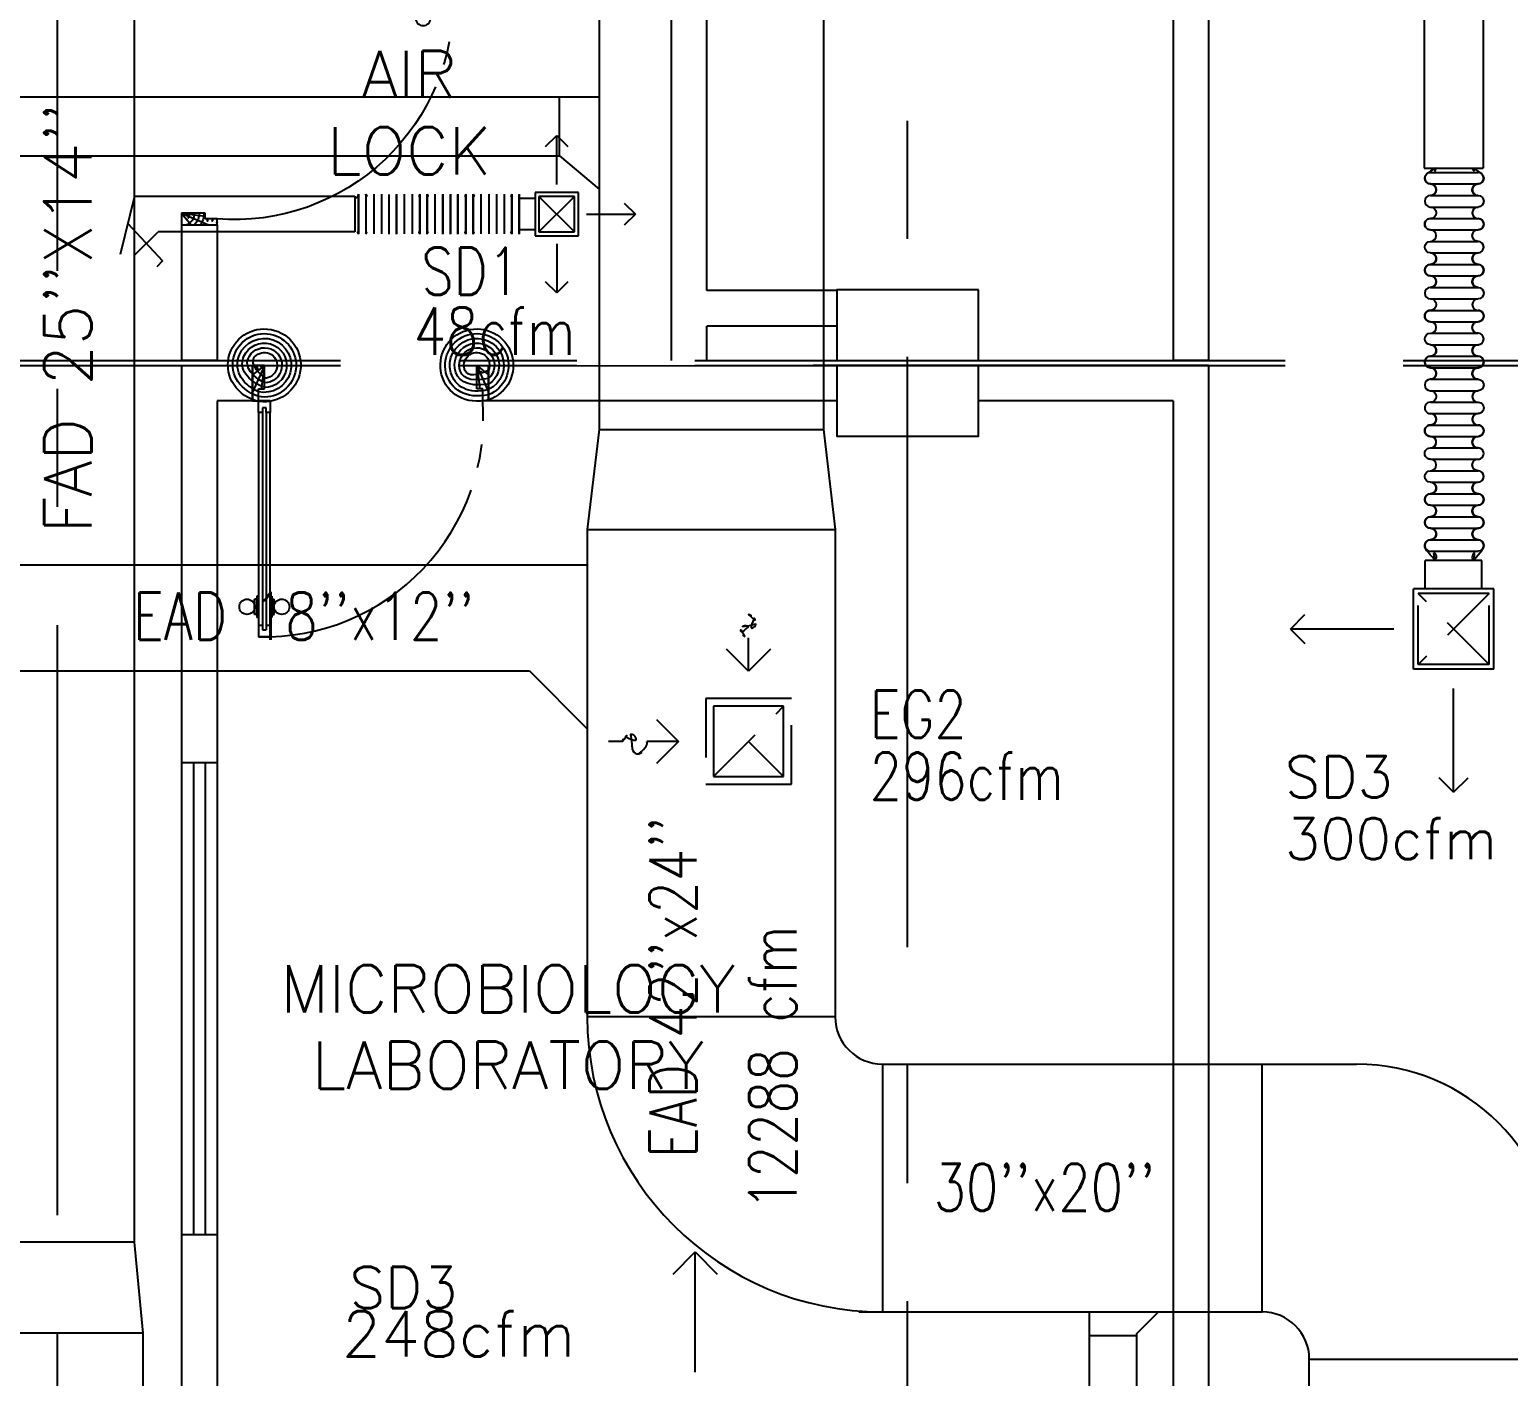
# Model space of a CAD drawing. Extents: x 417866230.2 to 417866327.8, y 43498045.5 to 43498135.4.
# Drawn here: x 417866252.48 to 417866258.74, y 43498086.42 to 43498092.12 of the extents above; entities that cross this region are included whole.
import ezdxf
from ezdxf.enums import TextEntityAlignment as Align

# ---------------------------------------------------------------- set-up
doc = ezdxf.new("R2010")
doc.units = 0
doc.header["$MEASUREMENT"] = 0
doc.linetypes.add('CENTERX2', pattern=[4, 2.5, -0.5, 0.5, -0.5])
doc.linetypes.add('HIDDEN', pattern=[0.375, 0.25, -0.125])
for name, color, linetype in [('AXES', 11, 'CENTERX2'), ('COL', 9, 'CONTINUOUS'), ('DOOR', 9, 'CONTINUOUS'), ('DUCT', 6, 'CONTINUOUS'), ('EXDUCT', 10, 'CONTINUOUS'), ('HAT', 12, 'CONTINUOUS'), ('M-AC-FLEX', 3, 'CONTINUOUS'), ('M-EGU.', 2, 'CONTINUOUS'), ('RM-NAME', 9, 'CONTINUOUS'), ('SCD', 2, 'CONTINUOUS'), ('WALL', 4, 'CONTINUOUS'), ('WIN', 9, 'CONTINUOUS')]:
    doc.layers.add(name, color=color, linetype=linetype)
doc.styles.add('ROMANS', font='ROMANS.shx', dxfattribs={"width": 0.6})
pattern_1 = [(45, (0, 0), (-26.5165042945, 26.5165042945), [])]

# ---------------------------------------------------------------- blocks, each defined once
blk = doc.blocks.new('RM1')
at = {"layer": 'RM-NAME', "style": 'ROMANS'}
for tag, p in [('ROOMNAME1', (0, 323.8)), ('ROOMNAME2', (0, 0))]:
    blk.add_attdef(tag, text='', height=200, dxfattribs=at).set_placement(p, align=Align.MIDDLE)
blk = doc.blocks.new('A$C24ED45A6')
at = {"layer": 'DOOR', "color": 0, "linetype": 'ByBlock'}
for p, q in [((925, 1100), (925, 1150)), ((925, 1150), (975, 1150)), ((975, 1150), (925, 1150)), ((975, 1100), (975, 1150)), ((917.8, 977.6), (917.8, 1067.6)), ((925, 1067.6), (917.8, 1067.6)), ((942, 1100), (925, 1100)), ((942, 1100), (942, 1120)), ((958, 1120), (942, 1120)), ((958, 1100), (958, 1120)), ((975, 1100), (958, 1100)), ((975, 1067.6), (982.2, 1067.6)), ((982.2, 977.6), (982.2, 1067.6)), ((908.8, 1055), (908.8, 990.2)), ((917.8, 1055), (908.8, 1055)), ((917.8, 1055), (917.8, 990.2)), ((982.2, 1055), (982.2, 990.2)), ((982.2, 1055), (991.2, 1055)), ((991.2, 1055), (991.2, 990.2)), ((917.8, 990.2), (908.8, 990.2)), ((925, 977.6), (917.8, 977.6)), ((975, 977.6), (982.2, 977.6)), ((982.2, 990.2), (991.2, 990.2)), ((925, 150), (925, 200)), ((925, 200), (942, 200)), ((942, 200), (942, 180)), ((958, 180), (958, 200)), ((958, 200), (975, 200)), ((975, 200), (975, 150)), ((0, 0), (0, 150)), ((0, 150), (25, 150)), ((25, 150), (25, 100)), ((925, 150), (975, 150)), ((942, 180), (958, 180)), ((1000, 150), (975, 150)), ((975, 150), (975, 100)), ((1000, 150), (1000, 0)), ((25, 100), (50, 100)), ((50, 100), (50, 0)), ((975, 100), (950, 100)), ((950, 100), (950, 0)), ((50, 0), (0, 0)), ((950, 0), (1000, 0))]:
    blk.add_line(p, q, dxfattribs=at)
at = {"layer": 'DOOR', "linetype": 'ByBlock'}
for p, q in [((925, 1100), (925, 200)), ((942, 200), (942, 1100)), ((958, 200), (958, 1100)), ((975, 200), (975, 1100))]:
    blk.add_line(p, q, dxfattribs=at)
at = {"layer": 'DOOR', "color": 9, "linetype": 'ByBlock'}
for p, q in [((50, 0), (0, 113.7)), ((50, 0), (36.6, 100)), ((950, 0), (1000, 113.7)), ((950, 0), (963.4, 100)), ((50, 0), (0, 40.1)), ((950, 0), (1000, 40.1))]:
    blk.add_line(p, q, dxfattribs=at)
at = {"layer": 'DOOR', "color": 0, "linetype": 'ByBlock'}
for centre in [(876.5, 1022.6), (1023.5, 1022.6)]:
    blk.add_circle(centre, 32.4, dxfattribs=at)
at = {"layer": 'DOOR', "linetype": 'HIDDEN', "ltscale": 0.5}
blk.add_arc((950, 222.5), 927.8, 88.45601, 184.48155, dxfattribs=at)
at = {"layer": 'DOOR', "color": 9, "linetype": 'ByBlock'}
for centre, radius, start, end in [((50, 0), 154.4, 103.71423, 108.89471), ((50, 0), 134.4, 100.71998, 111.84015), ((950, 0), 134.4, 68.15985, 79.28002), ((950, 0), 154.4, 71.10529, 76.28577), ((50, 0), 114.4, 102.62257, 115.91616), ((50, 0), 94.4, 90, 121.98181), ((50, 0), 74.4, 90, 132.22357), ((950, 0), 94.4, 58.01819, 90), ((950, 0), 74.4, 47.77643, 90), ((950, 0), 114.4, 64.08384, 77.37743), ((50, 0), 54.4, 90, 156.79262), ((50, 0), 34.4, 90, 180), ((50, 0), 14.4, 90, 180), ((950, 0), 54.4, 23.20738, 90), ((950, 0), 34.4, 0, 90), ((950, 0), 14.4, 0, 90)]:
    blk.add_arc(centre, radius, start, end, dxfattribs=at)
at = {"layer": 'WALL'}
blk.add_line((1000, 0), (1000, 150), dxfattribs=at)

msp = doc.modelspace()

# ---------------------------------------------------------------- hatches: boundary and pattern name
at = {"layer": 'HAT'}
h = msp.add_hatch(dxfattribs=at)
h.set_pattern_fill('ANSI31', color=256, scale=300, style=0)
h.set_pattern_definition(pattern_1)
h.paths.add_polyline_path([(417866256.1969, 43498090.7221), (417866256.1969, 43498091.0221), (417866255.8969, 43498091.0221), (417866255.8969, 43498090.7221)])
h.paths.add_polyline_path([(417866256.4969, 43498090.7221), (417866256.4969, 43498091.0221), (417866256.1969, 43498091.0221), (417866256.1969, 43498090.7221)])
h = msp.add_hatch(dxfattribs=at)
h.set_pattern_fill('ANSI31', color=256, scale=300, style=0)
h.set_pattern_definition(pattern_1)
h.paths.add_polyline_path([(417866256.1969, 43498090.4021), (417866256.1969, 43498090.7021), (417866255.8969, 43498090.7021), (417866255.8969, 43498090.4021)])
h.paths.add_polyline_path([(417866256.4969, 43498090.4021), (417866256.4969, 43498090.7021), (417866256.1969, 43498090.7021), (417866256.1969, 43498090.4021)])

# ---------------------------------------------------------------- linework, layer by layer
at = {"layer": 'AXES'}
for p, q in [((417866256.1969, 43498056.2378), (417866256.1969, 43498134.7153)), ((417866252.5969, 43498063.1021), (417866252.5969, 43498121.9221)), ((417866231.2954, 43498090.7221), (417866300.0369, 43498090.7221)), ((417866231.2954, 43498090.7021), (417866300.0369, 43498090.7021))]:
    msp.add_line(p, q, dxfattribs=at)
at = {"layer": 'COL'}
for points in [[(417866256.4969, 43498091.0221), (417866255.8969, 43498091.0221), (417866255.8969, 43498090.7221), (417866256.4969, 43498090.7221)], [(417866256.4969, 43498090.7021), (417866255.8969, 43498090.7021), (417866255.8969, 43498090.4021), (417866256.4969, 43498090.4021)]]:
    msp.add_lwpolyline(points, close=True, dxfattribs=at)
at = {"layer": 'DUCT'}
for p, q in [((417866258.3843, 43498098.4953), (417866258.3843, 43498091.5377)), ((417866258.6343, 43498098.4953), (417866258.6343, 43498091.5377)), ((417866252.922, 43498086.9876), (417866252.922, 43498094.2247)), ((417866258.3843, 43498091.5377), (417866258.6343, 43498091.5377)), ((417866252.9227, 43498091.4182), (417866252.862, 43498091.172)), ((417866252.9227, 43498091.4182), (417866253.8554, 43498091.4182)), ((417866253.8554, 43498091.4182), (417866253.8554, 43498091.2682)), ((417866252.8942, 43498091.3027), (417866253.0408, 43498091.1448)), ((417866252.9227, 43498091.1682), (417866253.0227, 43498091.2682)), ((417866253.8554, 43498091.2682), (417866253.0227, 43498091.2682)), ((417866253.0408, 43498091.1448), (417866253.0176, 43498091.119)), ((417866253.0408, 43498091.1448), (417866253.0408, 43498091.1448)), ((417866252.922, 43498086.9876), (417866252.297, 43498086.9876)), ((417866252.9595, 43498086.6017), (417866252.922, 43498086.9876)), ((417866252.9595, 43498086.6017), (417866252.2595, 43498086.6017)), ((417866252.9595, 43498082.7854), (417866252.9595, 43498086.6017))]:
    msp.add_line(p, q, dxfattribs=at)
at = {"layer": 'EXDUCT', "linetype": 'Continuous'}
for p, q in [((417866255.8401, 43498101.7771), (417866255.8401, 43498090.4303)), ((417866254.8901, 43498101.5847), (417866254.8901, 43498090.4303)), ((417866246.0571, 43498091.8401), (417866254.8901, 43498091.8401)), ((417866254.7231, 43498091.5901), (417866254.7231, 43498091.8401)), ((417866246.0571, 43498091.5901), (417866254.7231, 43498091.5901)), ((417866254.7231, 43498091.5901), (417866254.8901, 43498091.4483)), ((417866254.8901, 43498090.4303), (417866254.8401, 43498090.0069)), ((417866254.8901, 43498090.4303), (417866255.8401, 43498090.4303)), ((417866255.8401, 43498090.4303), (417866255.8901, 43498090.0069)), ((417866254.8401, 43498090.0069), (417866255.8901, 43498090.0069)), ((417866254.8401, 43498090.0069), (417866254.8401, 43498087.9421)), ((417866255.8901, 43498090.0069), (417866255.8901, 43498087.9421)), ((417866252.1058, 43498089.8574), (417866254.8401, 43498089.8574)), ((417866252.1058, 43498089.4074), (417866254.5952, 43498089.4074)), ((417866254.5952, 43498089.4074), (417866254.8401, 43498089.1628)), ((417866255.8901, 43498087.9421), (417866254.8401, 43498087.9419)), ((417866256.0901, 43498087.7421), (417866258.0983, 43498087.7421)), ((417866256.0901, 43498087.7421), (417866256.0901, 43498086.6921)), ((417866257.6983, 43498086.6921), (417866257.6983, 43498087.7421)), ((417866255.9901, 43498086.6921), (417866257.6983, 43498086.6921)), ((417866256.9676, 43498084.2077), (417866256.9676, 43498086.6921)), ((417866257.1676, 43498086.6007), (417866257.259, 43498086.6921)), ((417866256.9676, 43498086.5921), (417866257.1676, 43498086.5921)), ((417866257.1676, 43498084.2077), (417866257.1676, 43498086.6007)), ((417866257.8983, 43498086.4922), (417866258.9483, 43498086.4922)), ((417866257.8983, 43498084.0641), (417866257.8983, 43498086.4921))]:
    msp.add_line(p, q, dxfattribs=at)
for centre, radius, start, end in [((417866256.0901, 43498087.9421), 1.25, 180, 270), ((417866256.0901, 43498087.9421), 0.2, 180, 270), ((417866258.0983, 43498086.8921), 0.85, 0, 90), ((417866257.6983, 43498086.4921), 0.2, 0, 90)]:
    msp.add_arc(centre, radius, start, end, dxfattribs=at)
at = {"layer": 'M-AC-FLEX', "color": 11}
for p, q in [((417866258.4115, 43498091.519), (417866258.6128, 43498091.519)), ((417866258.4115, 43498091.519), (417866258.6128, 43498091.519)), ((417866258.4115, 43498091.4703), (417866258.6128, 43498091.4703)), ((417866258.4115, 43498091.4703), (417866258.6128, 43498091.4703)), ((417866253.8708, 43498091.4267), (417866253.8708, 43498091.2586)), ((417866253.8708, 43498091.4267), (417866253.8708, 43498091.2586)), ((417866253.8708, 43498091.2584), (417866253.8708, 43498091.4264)), ((417866253.8708, 43498091.2584), (417866253.8708, 43498091.4264)), ((417866253.9028, 43498091.4267), (417866253.9028, 43498091.2586)), ((417866253.9354, 43498091.4267), (417866253.9354, 43498091.2586)), ((417866253.9354, 43498091.4267), (417866253.9354, 43498091.2586)), ((417866253.968, 43498091.4267), (417866253.968, 43498091.2586)), ((417866253.968, 43498091.4267), (417866253.968, 43498091.2586)), ((417866254.0006, 43498091.2584), (417866254.0006, 43498091.4264)), ((417866254.0326, 43498091.4267), (417866254.0326, 43498091.2586)), ((417866254.0326, 43498091.4267), (417866254.0326, 43498091.2586)), ((417866254.0326, 43498091.2584), (417866254.0326, 43498091.4264)), ((417866254.0326, 43498091.2584), (417866254.0326, 43498091.4264)), ((417866254.0652, 43498091.4267), (417866254.0652, 43498091.2586)), ((417866254.0652, 43498091.4267), (417866254.0652, 43498091.2586)), ((417866254.0978, 43498091.4267), (417866254.0978, 43498091.2586)), ((417866254.0978, 43498091.4267), (417866254.0978, 43498091.2586)), ((417866254.1304, 43498091.4267), (417866254.1304, 43498091.2586)), ((417866254.1304, 43498091.4267), (417866254.1304, 43498091.2586)), ((417866254.1304, 43498091.2584), (417866254.1304, 43498091.4264)), ((417866254.1304, 43498091.2584), (417866254.1304, 43498091.4264)), ((417866254.1624, 43498091.4267), (417866254.1624, 43498091.2586)), ((417866254.1624, 43498091.4267), (417866254.1624, 43498091.2586)), ((417866254.1624, 43498091.2584), (417866254.1624, 43498091.4264)), ((417866254.1624, 43498091.2584), (417866254.1624, 43498091.4264)), ((417866254.195, 43498091.4267), (417866254.195, 43498091.2586)), ((417866254.195, 43498091.4267), (417866254.195, 43498091.2586)), ((417866254.2276, 43498091.4267), (417866254.2276, 43498091.2586)), ((417866254.2276, 43498091.4267), (417866254.2276, 43498091.2586)), ((417866254.2276, 43498091.4267), (417866254.2276, 43498091.2586)), ((417866254.2276, 43498091.2584), (417866254.2276, 43498091.4264)), ((417866254.2602, 43498091.4267), (417866254.2602, 43498091.2586)), ((417866254.2602, 43498091.4267), (417866254.2602, 43498091.2586)), ((417866254.2602, 43498091.4267), (417866254.2602, 43498091.2586)), ((417866254.2602, 43498091.2584), (417866254.2602, 43498091.4264)), ((417866254.2922, 43498091.4267), (417866254.2922, 43498091.2586)), ((417866254.2922, 43498091.2584), (417866254.2922, 43498091.4264)), ((417866254.3253, 43498091.4267), (417866254.3253, 43498091.2586)), ((417866254.3253, 43498091.4267), (417866254.3253, 43498091.2586)), ((417866254.3253, 43498091.2584), (417866254.3253, 43498091.4264)), ((417866254.3253, 43498091.2584), (417866254.3253, 43498091.4264)), ((417866254.3573, 43498091.2584), (417866254.3573, 43498091.4264)), ((417866254.3573, 43498091.2584), (417866254.3573, 43498091.4264)), ((417866254.3574, 43498091.4267), (417866254.3574, 43498091.2586)), ((417866254.3574, 43498091.4267), (417866254.3574, 43498091.2586)), ((417866254.3899, 43498091.4267), (417866254.3899, 43498091.2586)), ((417866254.3899, 43498091.4267), (417866254.3899, 43498091.2586)), ((417866254.4225, 43498091.4267), (417866254.4225, 43498091.2586)), ((417866254.4225, 43498091.4267), (417866254.4225, 43498091.2586)), ((417866254.4225, 43498091.4267), (417866254.4225, 43498091.2586)), ((417866254.4551, 43498091.4267), (417866254.4551, 43498091.2586)), ((417866254.4551, 43498091.4267), (417866254.4551, 43498091.2586)), ((417866254.4551, 43498091.4267), (417866254.4551, 43498091.2586)), ((417866254.4877, 43498091.4267), (417866254.4877, 43498091.2586)), ((417866254.4877, 43498091.4267), (417866254.4877, 43498091.2586)), ((417866254.5203, 43498091.4267), (417866254.5203, 43498091.2586)), ((417866254.5203, 43498091.4267), (417866254.5203, 43498091.2586)), ((417866254.5203, 43498091.2584), (417866254.5203, 43498091.4264)), ((417866254.5203, 43498091.2584), (417866254.5203, 43498091.4264)), ((417866254.5523, 43498091.4267), (417866254.5523, 43498091.2586)), ((417866254.5523, 43498091.4267), (417866254.5523, 43498091.2586)), ((417866254.5523, 43498091.2584), (417866254.5523, 43498091.4264)), ((417866254.5523, 43498091.2584), (417866254.5523, 43498091.4264)), ((417866258.4115, 43498091.4215), (417866258.6128, 43498091.4215)), ((417866258.4115, 43498091.3728), (417866258.6128, 43498091.3728)), ((417866258.4115, 43498091.324), (417866258.6128, 43498091.324)), ((417866258.4115, 43498091.2762), (417866258.6128, 43498091.2762)), ((417866258.4115, 43498091.2274), (417866258.6128, 43498091.2274)), ((417866258.4115, 43498091.1787), (417866258.6128, 43498091.1787)), ((417866258.4115, 43498091.1299), (417866258.6128, 43498091.1299)), ((417866258.4115, 43498091.1299), (417866258.6128, 43498091.1299)), ((417866258.4115, 43498091.1299), (417866258.6128, 43498091.1299)), ((417866258.4115, 43498091.1299), (417866258.6128, 43498091.1299)), ((417866258.4115, 43498091.0812), (417866258.6128, 43498091.0812)), ((417866258.4115, 43498091.0812), (417866258.6128, 43498091.0812)), ((417866258.4115, 43498091.0812), (417866258.6128, 43498091.0812)), ((417866258.4115, 43498091.0812), (417866258.6128, 43498091.0812)), ((417866258.4115, 43498091.0324), (417866258.6128, 43498091.0324)), ((417866258.4115, 43498090.9837), (417866258.6128, 43498090.9837)), ((417866258.4115, 43498090.9349), (417866258.6128, 43498090.9349)), ((417866258.4115, 43498090.887), (417866258.6128, 43498090.887)), ((417866258.4115, 43498090.8383), (417866258.6128, 43498090.8383)), ((417866258.4115, 43498090.7895), (417866258.6128, 43498090.7895)), ((417866258.4115, 43498090.7408), (417866258.6128, 43498090.7408)), ((417866258.4115, 43498090.7408), (417866258.6128, 43498090.7408)), ((417866258.4115, 43498090.692), (417866258.6128, 43498090.692)), ((417866258.4115, 43498090.692), (417866258.6128, 43498090.692)), ((417866258.4115, 43498090.6433), (417866258.6128, 43498090.6433)), ((417866258.4115, 43498090.5945), (417866258.6128, 43498090.5945)), ((417866258.4115, 43498090.5458), (417866258.6128, 43498090.5458)), ((417866258.4115, 43498090.4979), (417866258.6128, 43498090.4979)), ((417866258.4115, 43498090.4979), (417866258.6128, 43498090.4979)), ((417866258.4115, 43498090.4491), (417866258.6128, 43498090.4491)), ((417866258.4115, 43498090.4491), (417866258.6128, 43498090.4491)), ((417866258.4115, 43498090.4491), (417866258.6128, 43498090.4491)), ((417866258.4115, 43498090.4012), (417866258.6128, 43498090.4012)), ((417866258.4115, 43498090.4012), (417866258.6128, 43498090.4012)), ((417866258.4115, 43498090.4012), (417866258.6128, 43498090.4012)), ((417866258.4115, 43498090.3525), (417866258.6128, 43498090.3525)), ((417866258.4115, 43498090.3525), (417866258.6128, 43498090.3525)), ((417866258.4115, 43498090.3046), (417866258.6128, 43498090.3046)), ((417866258.4115, 43498090.2558), (417866258.6128, 43498090.2558)), ((417866258.4115, 43498090.2071), (417866258.6128, 43498090.2071)), ((417866258.4115, 43498090.1583), (417866258.6128, 43498090.1583)), ((417866258.4115, 43498090.1583), (417866258.6128, 43498090.1583)), ((417866258.4115, 43498090.1096), (417866258.6128, 43498090.1096)), ((417866258.4115, 43498090.1096), (417866258.6128, 43498090.1096)), ((417866258.4115, 43498090.0608), (417866258.6128, 43498090.0608)), ((417866258.4115, 43498090.0608), (417866258.6128, 43498090.0608)), ((417866258.4115, 43498090.0121), (417866258.6128, 43498090.0121)), ((417866258.4115, 43498090.0121), (417866258.6128, 43498090.0121)), ((417866258.4115, 43498089.9633), (417866258.6128, 43498089.9633)), ((417866258.4115, 43498089.9633), (417866258.6128, 43498089.9633)), ((417866258.4115, 43498089.9146), (417866258.6128, 43498089.9146)), ((417866258.4115, 43498089.9146), (417866258.6128, 43498089.9146))]:
    msp.add_line(p, q, dxfattribs=at)
at = {"layer": 'M-AC-FLEX'}
for points in [[(417866258.4352, 43498091.5377, -0.346954), (417866258.4115, 43498091.519, 1), (417866258.4115, 43498091.4703)], [(417866258.4352, 43498091.5377, -0.346954), (417866258.4115, 43498091.519, 1), (417866258.4115, 43498091.4703)], [(417866258.5891, 43498091.5377, 0.346955), (417866258.6128, 43498091.519, -1), (417866258.6128, 43498091.4703)], [(417866258.5891, 43498091.5377, 0.346954), (417866258.6128, 43498091.519, -1), (417866258.6128, 43498091.4703)], [(417866258.4115, 43498091.4215, 1), (417866258.4115, 43498091.4703, -1), (417866258.4115, 43498091.519)], [(417866258.422, 43498091.4239, 0.799204), (417866258.4115, 43498091.4703, -1), (417866258.4115, 43498091.519)], [(417866258.4115, 43498091.4703, -1), (417866258.4115, 43498091.4215, 1), (417866258.4115, 43498091.3728, -1), (417866258.4115, 43498091.324, 1.018005), (417866258.4115, 43498091.2762)], [(417866258.6128, 43498091.4215, -1), (417866258.6128, 43498091.4703, 1), (417866258.6128, 43498091.519)], [(417866258.6023, 43498091.4239, -0.799204), (417866258.6128, 43498091.4703, 1), (417866258.6128, 43498091.519)], [(417866258.6128, 43498091.4703, 1), (417866258.6128, 43498091.4215, -1), (417866258.6128, 43498091.3728, 1), (417866258.6128, 43498091.324, -1.018005), (417866258.6128, 43498091.2762)], [(417866253.8554, 43498091.4105, 0.397838), (417866253.8708, 43498091.4267)], [(417866253.8708, 43498091.4267, -0.397837), (417866253.8554, 43498091.4105, -0.397837)], [(417866253.8708, 43498091.4267, -0.397837), (417866253.8554, 43498091.4105, -0.397837)], [(417866253.9028, 43498091.4261, -0.00451), (417866253.9028, 43498091.4264, 1.018005), (417866253.8708, 43498091.4264)], [(417866253.8708, 43498091.4261, 0.00451), (417866253.8708, 43498091.4264, -1.018005), (417866253.9028, 43498091.4264)], [(417866253.9028, 43498091.4267, 1), (417866253.9354, 43498091.4267, -1), (417866253.968, 43498091.4267)], [(417866253.9028, 43498091.4267, 0.412332), (417866253.919, 43498091.4104, 0.412332)], [(417866253.9354, 43498091.4267, -1), (417866253.9028, 43498091.4267)], [(417866253.9354, 43498091.4267, -1), (417866253.968, 43498091.4267)], [(417866254.0006, 43498091.4267, -1), (417866253.968, 43498091.4267, 1), (417866253.9354, 43498091.4267)], [(417866253.968, 43498091.4267, 1), (417866253.9354, 43498091.4267)], [(417866253.968, 43498091.4267, 1), (417866254.0006, 43498091.4267)], [(417866254.0326, 43498091.4261, -0.00451), (417866254.0326, 43498091.4264, 1.018005), (417866254.0006, 43498091.4264)], [(417866254.0006, 43498091.4261, 0.00451), (417866254.0006, 43498091.4264, -1.018005), (417866254.0326, 43498091.4264)], [(417866254.0326, 43498091.4267, 1), (417866254.0652, 43498091.4267, -1), (417866254.0978, 43498091.4267)], [(417866254.0652, 43498091.4267, -1), (417866254.0326, 43498091.4267)], [(417866254.0978, 43498091.4267, 1), (417866254.0652, 43498091.4267)], [(417866254.0652, 43498091.4267, -1), (417866254.0978, 43498091.4267)], [(417866254.1304, 43498091.4267, -1), (417866254.0978, 43498091.4267, 1), (417866254.0652, 43498091.4267)], [(417866254.0978, 43498091.4267, 1), (417866254.1304, 43498091.4267)], [(417866254.1304, 43498091.4267, -0.412332), (417866254.1142, 43498091.4104, -0.412332)], [(417866254.1304, 43498091.4261, 0.00451), (417866254.1304, 43498091.4264, -1.018005), (417866254.1624, 43498091.4264)], [(417866254.1624, 43498091.4261, -0.00451), (417866254.1624, 43498091.4264, 1.018005), (417866254.1304, 43498091.4264)], [(417866254.1624, 43498091.4267, 1), (417866254.195, 43498091.4267, -1), (417866254.2276, 43498091.4267)], [(417866254.195, 43498091.4267, -1), (417866254.1624, 43498091.4267)], [(417866254.1624, 43498091.4267, 0.412332), (417866254.1786, 43498091.4104, 0.412332)], [(417866254.195, 43498091.4267, -1), (417866254.2276, 43498091.4267)], [(417866254.2602, 43498091.4267, -1), (417866254.2276, 43498091.4267, 1), (417866254.195, 43498091.4267)], [(417866254.2276, 43498091.4267, 1), (417866254.195, 43498091.4267)], [(417866254.1955, 43498091.4261, 0.00451), (417866254.1956, 43498091.4264, -1.018005), (417866254.2276, 43498091.4264)], [(417866254.2276, 43498091.4267, 1), (417866254.2602, 43498091.4267, -1), (417866254.2927, 43498091.4267)], [(417866254.2276, 43498091.4267, 1), (417866254.2602, 43498091.4267)], [(417866254.2602, 43498091.4267, -1), (417866254.2276, 43498091.4267)], [(417866254.2927, 43498091.4267, 1), (417866254.2602, 43498091.4267)], [(417866254.2602, 43498091.4267, -1), (417866254.2927, 43498091.4267)], [(417866254.3253, 43498091.4267, -1), (417866254.2927, 43498091.4267, 1), (417866254.2602, 43498091.4267)], [(417866254.2922, 43498091.4261, -0.00451), (417866254.2922, 43498091.4264, 1.018005), (417866254.2602, 43498091.4264)], [(417866254.2927, 43498091.4267, 1), (417866254.3253, 43498091.4267)], [(417866254.3253, 43498091.4267, -0.412332), (417866254.3091, 43498091.4104, -0.412332)], [(417866254.3574, 43498091.4261, -0.00451), (417866254.3573, 43498091.4264, 1.018005), (417866254.3253, 43498091.4264)], [(417866254.3253, 43498091.4261, 0.00451), (417866254.3253, 43498091.4264, -1.018005), (417866254.3573, 43498091.4264)], [(417866254.3574, 43498091.4267, 1), (417866254.3899, 43498091.4267, -1), (417866254.4225, 43498091.4267)], [(417866254.3574, 43498091.4267, 0.412332), (417866254.3735, 43498091.4104, 0.412332)], [(417866254.3899, 43498091.4267, -1), (417866254.3574, 43498091.4267)], [(417866254.3899, 43498091.4267, -1), (417866254.4225, 43498091.4267)], [(417866254.4551, 43498091.4267, -1), (417866254.4225, 43498091.4267, 1), (417866254.3899, 43498091.4267)], [(417866254.4225, 43498091.4267, 1), (417866254.3899, 43498091.4267)], [(417866254.4225, 43498091.4267, 1), (417866254.4551, 43498091.4267, -1), (417866254.4877, 43498091.4267)], [(417866254.4225, 43498091.4267, 1), (417866254.4551, 43498091.4267)], [(417866254.4551, 43498091.4267, -1), (417866254.4225, 43498091.4267)], [(417866254.4225, 43498091.4261, -0.000051), (417866254.4225, 43498091.4261, -0.000051)], [(417866254.4877, 43498091.4267, 1), (417866254.4551, 43498091.4267)], [(417866254.4551, 43498091.4267, -1), (417866254.4877, 43498091.4267)], [(417866254.5203, 43498091.4267, -1), (417866254.4877, 43498091.4267, 1), (417866254.4551, 43498091.4267)], [(417866254.4551, 43498091.4261, 0.000051), (417866254.4551, 43498091.4261, 0.000051)], [(417866254.4877, 43498091.4267, 1), (417866254.5203, 43498091.4267)], [(417866254.5203, 43498091.4267, -0.412332), (417866254.5041, 43498091.4104, -0.412332)], [(417866254.5203, 43498091.4261, 0.00451), (417866254.5203, 43498091.4264, -1.018005), (417866254.5523, 43498091.4264)], [(417866254.5523, 43498091.4261, -0.00451), (417866254.5523, 43498091.4264, 1.018005), (417866254.5203, 43498091.4264)], [(417866253.8708, 43498091.2586, 0.412332), (417866253.8546, 43498091.2749, 0.412332)], [(417866253.8708, 43498091.2586, 0.397837), (417866253.8554, 43498091.2749, 0.397837)], [(417866253.9028, 43498091.2586, -0.412332), (417866253.919, 43498091.2749, -0.412332)], [(417866253.9028, 43498091.2586, -1), (417866253.9354, 43498091.2586, 1), (417866253.968, 43498091.2586)], [(417866254.0006, 43498091.2586, 1), (417866253.968, 43498091.2586, -1), (417866253.9354, 43498091.2586)], [(417866254.0326, 43498091.2586, -1), (417866254.0652, 43498091.2586, 1), (417866254.0978, 43498091.2586)], [(417866254.1304, 43498091.2586, 1), (417866254.0978, 43498091.2586, -1), (417866254.0652, 43498091.2586)], [(417866254.1304, 43498091.2586, 0.412332), (417866254.1142, 43498091.2749, 0.412332)], [(417866254.1624, 43498091.2586, -1), (417866254.195, 43498091.2586, 1), (417866254.2276, 43498091.2586)], [(417866254.1624, 43498091.2586, -0.412332), (417866254.1786, 43498091.2749, -0.412332)], [(417866254.2602, 43498091.2586, 1), (417866254.2276, 43498091.2586, -1), (417866254.195, 43498091.2586)], [(417866254.2276, 43498091.2586, -1), (417866254.2602, 43498091.2586, 1), (417866254.2927, 43498091.2586)], [(417866254.3253, 43498091.2586, 1), (417866254.2927, 43498091.2586, -1), (417866254.2602, 43498091.2586)], [(417866254.3253, 43498091.2586, 0.412332), (417866254.3091, 43498091.2749, 0.412332)], [(417866254.3574, 43498091.2586, -0.412332), (417866254.3735, 43498091.2749, -0.412332)], [(417866254.3574, 43498091.2586, -1), (417866254.3899, 43498091.2586, 1), (417866254.4225, 43498091.2586)], [(417866254.4551, 43498091.2586, 1), (417866254.4225, 43498091.2586, -1), (417866254.3899, 43498091.2586)], [(417866254.4225, 43498091.2586, -1), (417866254.4551, 43498091.2586, 1), (417866254.4877, 43498091.2586)], [(417866254.5203, 43498091.2586, 1), (417866254.4877, 43498091.2586, -1), (417866254.4551, 43498091.2586)], [(417866254.5203, 43498091.2586, 0.412332), (417866254.5041, 43498091.2749, 0.412332)], [(417866258.4115, 43498091.1299, 1), (417866258.4115, 43498091.1787, -1), (417866258.4115, 43498091.2274, 1), (417866258.4115, 43498091.2762, -1.018005), (417866258.4115, 43498091.324)], [(417866258.6128, 43498091.1299, -1), (417866258.6128, 43498091.1787, 1), (417866258.6128, 43498091.2274, -1), (417866258.6128, 43498091.2762, 1.018005), (417866258.6128, 43498091.324)], [(417866253.8708, 43498091.2587, -0.00451), (417866253.8708, 43498091.2584, 0.008922), (417866253.8708, 43498091.2578)], [(417866253.9028, 43498091.2586, -0.999838), (417866253.8708, 43498091.2581)], [(417866253.8708, 43498091.2586, 0.999838), (417866253.9028, 43498091.2581)], [(417866253.8708, 43498091.2586, 0.999838), (417866253.9028, 43498091.2581)], [(417866253.9028, 43498091.2586, -0.999838), (417866253.8708, 43498091.2581)], [(417866253.8708, 43498091.2581, -0.004461), (417866253.8708, 43498091.2584)], [(417866253.8708, 43498091.2581, -0.004461), (417866253.8708, 43498091.2584)], [(417866253.8708, 43498091.2584, 0.008922), (417866253.8708, 43498091.2578)], [(417866253.9028, 43498091.2587, 0.00451), (417866253.9028, 43498091.2584, -0.008922), (417866253.9028, 43498091.2578)], [(417866253.9028, 43498091.2581, 0.004461), (417866253.9028, 43498091.2584)], [(417866253.9028, 43498091.2584, -0.008922), (417866253.9028, 43498091.2578)], [(417866253.9028, 43498091.2581, 0.004461), (417866253.9028, 43498091.2584)], [(417866254.0006, 43498091.2587, -0.00451), (417866254.0006, 43498091.2584, 0.008922), (417866254.0006, 43498091.2578)], [(417866254.0326, 43498091.2586, -0.999838), (417866254.0006, 43498091.2581)], [(417866254.0006, 43498091.2586, 0.999838), (417866254.0326, 43498091.2581)], [(417866254.0006, 43498091.2586, 0.999838), (417866254.0326, 43498091.2581)], [(417866254.0326, 43498091.2586, -0.999838), (417866254.0006, 43498091.2581)], [(417866254.0006, 43498091.2581, -0.004461), (417866254.0006, 43498091.2584)], [(417866254.0006, 43498091.2581, -0.004461), (417866254.0006, 43498091.2584)], [(417866254.0006, 43498091.2584, 0.008922), (417866254.0006, 43498091.2578)], [(417866254.0326, 43498091.2587, 0.00451), (417866254.0326, 43498091.2584, -0.008922), (417866254.0326, 43498091.2578)], [(417866254.0326, 43498091.2581, 0.004461), (417866254.0326, 43498091.2584)], [(417866254.0326, 43498091.2584, -0.008922), (417866254.0326, 43498091.2578)], [(417866254.0326, 43498091.2581, 0.004461), (417866254.0326, 43498091.2584)], [(417866254.1304, 43498091.2587, -0.00451), (417866254.1304, 43498091.2584, 0.008922), (417866254.1304, 43498091.2578)], [(417866254.1304, 43498091.2586, 0.999838), (417866254.1624, 43498091.2581)], [(417866254.1624, 43498091.2586, -0.999838), (417866254.1304, 43498091.2581)], [(417866254.1624, 43498091.2586, -0.999838), (417866254.1304, 43498091.2581)], [(417866254.1304, 43498091.2586, 0.999838), (417866254.1624, 43498091.2581)], [(417866254.1304, 43498091.2581, -0.004461), (417866254.1304, 43498091.2584)], [(417866254.1304, 43498091.2584, 0.008922), (417866254.1304, 43498091.2578)], [(417866254.1304, 43498091.2581, -0.004461), (417866254.1304, 43498091.2584)], [(417866254.1624, 43498091.2587, 0.00451), (417866254.1624, 43498091.2584, -0.008922), (417866254.1624, 43498091.2578)], [(417866254.1624, 43498091.2581, 0.004461), (417866254.1624, 43498091.2584)], [(417866254.1624, 43498091.2581, 0.004461), (417866254.1624, 43498091.2584)], [(417866254.1624, 43498091.2584, -0.008922), (417866254.1624, 43498091.2578)], [(417866254.1955, 43498091.2586, 0.999838), (417866254.2276, 43498091.2581)], [(417866254.2276, 43498091.2586, -0.999838), (417866254.1955, 43498091.2581)], [(417866254.1955, 43498091.2581, -0.004461), (417866254.1956, 43498091.2584)], [(417866254.1956, 43498091.2584, 0.008922), (417866254.1956, 43498091.2578)], [(417866254.2276, 43498091.2587, 0.00451), (417866254.2276, 43498091.2584, -0.008922), (417866254.2276, 43498091.2578)], [(417866254.2276, 43498091.2581, 0.004461), (417866254.2276, 43498091.2584)], [(417866254.2602, 43498091.2587, -0.00451), (417866254.2602, 43498091.2584, 0.008922), (417866254.2602, 43498091.2578)], [(417866254.2922, 43498091.2586, -0.999838), (417866254.2602, 43498091.2581)], [(417866254.2602, 43498091.2586, 0.999838), (417866254.2922, 43498091.2581)], [(417866254.2602, 43498091.2581, -0.004461), (417866254.2602, 43498091.2584)], [(417866254.2922, 43498091.2581, 0.004461), (417866254.2922, 43498091.2584)], [(417866254.2922, 43498091.2584, -0.008922), (417866254.2922, 43498091.2578)], [(417866254.3253, 43498091.2587, -0.00451), (417866254.3253, 43498091.2584, 0.008922), (417866254.3253, 43498091.2578)], [(417866254.3574, 43498091.2586, -0.999838), (417866254.3253, 43498091.2581)], [(417866254.3253, 43498091.2586, 0.999838), (417866254.3574, 43498091.2581)], [(417866254.3253, 43498091.2586, 0.999838), (417866254.3574, 43498091.2581)], [(417866254.3574, 43498091.2586, -0.999838), (417866254.3253, 43498091.2581)], [(417866254.3253, 43498091.2581, -0.004461), (417866254.3253, 43498091.2584)], [(417866254.3253, 43498091.2581, -0.004461), (417866254.3253, 43498091.2584)], [(417866254.3253, 43498091.2584, 0.008922), (417866254.3253, 43498091.2578)], [(417866254.3574, 43498091.2587, 0.00451), (417866254.3573, 43498091.2584, -0.008922), (417866254.3573, 43498091.2578)], [(417866254.3574, 43498091.2581, 0.004461), (417866254.3573, 43498091.2584)], [(417866254.3573, 43498091.2584, -0.008922), (417866254.3573, 43498091.2578)], [(417866254.3574, 43498091.2581, 0.004461), (417866254.3573, 43498091.2584)], [(417866254.4225, 43498091.2587, 0.00451), (417866254.4225, 43498091.2584, -0.008922), (417866254.4225, 43498091.2578)], [(417866254.4225, 43498091.2581, 0.004461), (417866254.4225, 43498091.2584)], [(417866254.4225, 43498091.2584, -0.008922), (417866254.4225, 43498091.2578)], [(417866254.4225, 43498091.2581, 0.004461), (417866254.4225, 43498091.2584)], [(417866254.4551, 43498091.2587, -0.00451), (417866254.4551, 43498091.2584, 0.008922), (417866254.4551, 43498091.2578)], [(417866254.4551, 43498091.2581, -0.004461), (417866254.4551, 43498091.2584)], [(417866254.4551, 43498091.2584, 0.008922), (417866254.4551, 43498091.2578)], [(417866254.4551, 43498091.2581, -0.004461), (417866254.4551, 43498091.2584)], [(417866254.5203, 43498091.2587, -0.00451), (417866254.5203, 43498091.2584, 0.008922), (417866254.5203, 43498091.2578)], [(417866254.5203, 43498091.2586, 0.999838), (417866254.5523, 43498091.2581)], [(417866254.5523, 43498091.2586, -0.999838), (417866254.5203, 43498091.2581)], [(417866254.5523, 43498091.2586, -0.999838), (417866254.5203, 43498091.2581)], [(417866254.5203, 43498091.2586, 0.999838), (417866254.5523, 43498091.2581)], [(417866254.5203, 43498091.2581, -0.004461), (417866254.5203, 43498091.2584)], [(417866254.5203, 43498091.2584, 0.008922), (417866254.5203, 43498091.2578)], [(417866254.5203, 43498091.2581, -0.004461), (417866254.5203, 43498091.2584)], [(417866254.5523, 43498091.2587, 0.00451), (417866254.5523, 43498091.2584, -0.008922), (417866254.5523, 43498091.2578)], [(417866254.5523, 43498091.2581, 0.004461), (417866254.5523, 43498091.2584)], [(417866254.5523, 43498091.2581, 0.004461), (417866254.5523, 43498091.2584)], [(417866254.5523, 43498091.2584, -0.008922), (417866254.5523, 43498091.2578)], [(417866258.4115, 43498091.1787, -1), (417866258.4115, 43498091.1299, 1), (417866258.4115, 43498091.0812)], [(417866258.422, 43498091.1763, -0.799204), (417866258.4115, 43498091.1299, 1), (417866258.4115, 43498091.0812)], [(417866258.422, 43498091.1763, -0.799204), (417866258.4115, 43498091.1299, 1), (417866258.4115, 43498091.0812)], [(417866258.6128, 43498091.1787, 1), (417866258.6128, 43498091.1299, -1), (417866258.6128, 43498091.0812)], [(417866258.6023, 43498091.1763, 0.799204), (417866258.6128, 43498091.1299, -1), (417866258.6128, 43498091.0812)], [(417866258.6023, 43498091.1763, 0.799204), (417866258.6128, 43498091.1299, -1), (417866258.6128, 43498091.0812)], [(417866258.4115, 43498091.0324, 1), (417866258.4115, 43498091.0812, -1), (417866258.4115, 43498091.1299)], [(417866258.422, 43498091.0348, 0.799204), (417866258.4115, 43498091.0812, -1), (417866258.4115, 43498091.1299)], [(417866258.422, 43498091.0348, 0.799204), (417866258.4115, 43498091.0812, -1), (417866258.4115, 43498091.1299)], [(417866258.6128, 43498091.0324, -1), (417866258.6128, 43498091.0812, 1), (417866258.6128, 43498091.1299)], [(417866258.6023, 43498091.0348, -0.799204), (417866258.6128, 43498091.0812, 1), (417866258.6128, 43498091.1299)], [(417866258.6023, 43498091.0348, -0.799204), (417866258.6128, 43498091.0812, 1), (417866258.6128, 43498091.1299)], [(417866258.4115, 43498091.0812, -1), (417866258.4115, 43498091.0324, 1), (417866258.4115, 43498090.9837, -1), (417866258.4115, 43498090.9349, 1.018005), (417866258.4115, 43498090.887)], [(417866258.6128, 43498091.0812, 1), (417866258.6128, 43498091.0324, -1), (417866258.6128, 43498090.9837, 1), (417866258.6128, 43498090.9349, -1.018005), (417866258.6128, 43498090.887)], [(417866258.4115, 43498090.7408, 1), (417866258.4115, 43498090.7895, -1), (417866258.4115, 43498090.8383, 1), (417866258.4115, 43498090.887, -1.018005), (417866258.4115, 43498090.9349)], [(417866258.6128, 43498090.7408, -1), (417866258.6128, 43498090.7895, 1), (417866258.6128, 43498090.8383, -1), (417866258.6128, 43498090.887, 1.018005), (417866258.6128, 43498090.9349)], [(417866258.4115, 43498090.7895, -1), (417866258.4115, 43498090.7408, 1), (417866258.4115, 43498090.692)], [(417866258.422, 43498090.7871, -0.799204), (417866258.4115, 43498090.7408, 1), (417866258.4115, 43498090.692)], [(417866258.6128, 43498090.7895, 1), (417866258.6128, 43498090.7408, -1), (417866258.6128, 43498090.692)], [(417866258.6023, 43498090.7871, 0.799204), (417866258.6128, 43498090.7408, -1), (417866258.6128, 43498090.692)], [(417866258.422, 43498090.6456, 0.799204), (417866258.4115, 43498090.692, -1), (417866258.4115, 43498090.7408)], [(417866258.4115, 43498090.6433, 1), (417866258.4115, 43498090.692, -1), (417866258.4115, 43498090.7408)], [(417866258.6023, 43498090.6456, -0.799204), (417866258.6128, 43498090.692, 1), (417866258.6128, 43498090.7408)], [(417866258.6128, 43498090.6433, -1), (417866258.6128, 43498090.692, 1), (417866258.6128, 43498090.7408)], [(417866258.4115, 43498090.692, -1), (417866258.4115, 43498090.6433, 1), (417866258.4115, 43498090.5945, -1), (417866258.4115, 43498090.5458, 1.018005), (417866258.4115, 43498090.4979)], [(417866258.6128, 43498090.692, 1), (417866258.6128, 43498090.6433, -1), (417866258.6128, 43498090.5945, 1), (417866258.6128, 43498090.5458, -1.018005), (417866258.6128, 43498090.4979)], [(417866258.4115, 43498090.4979, -1), (417866258.4115, 43498090.4491, 1.018005), (417866258.4115, 43498090.4012)], [(417866258.6128, 43498090.4979, 1), (417866258.6128, 43498090.4491, -1.018005), (417866258.6128, 43498090.4012)], [(417866258.4115, 43498090.3525, 1), (417866258.4115, 43498090.4012, -1.018005), (417866258.4115, 43498090.4491)], [(417866258.6128, 43498090.3525, -1), (417866258.6128, 43498090.4012, 1.018005), (417866258.6128, 43498090.4491)], [(417866258.4115, 43498090.1583, 1), (417866258.4115, 43498090.2071, -1), (417866258.4115, 43498090.2558, 1), (417866258.4115, 43498090.3046, -1.018005), (417866258.4115, 43498090.3525)], [(417866258.6128, 43498090.1583, -1), (417866258.6128, 43498090.2071, 1), (417866258.6128, 43498090.2558, -1), (417866258.6128, 43498090.3046, 1.018005), (417866258.6128, 43498090.3525)], [(417866258.4115, 43498090.2071, -1), (417866258.4115, 43498090.1583, 1), (417866258.4115, 43498090.1096)], [(417866258.6128, 43498090.2071, 1), (417866258.6128, 43498090.1583, -1), (417866258.6128, 43498090.1096)], [(417866258.422, 43498090.2047, -0.799204), (417866258.4115, 43498090.1583, 1), (417866258.4115, 43498090.1096)], [(417866258.4115, 43498090.0608, 1), (417866258.4115, 43498090.1096, -1), (417866258.4115, 43498090.1583)], [(417866258.422, 43498090.0632, 0.799204), (417866258.4115, 43498090.1096, -1), (417866258.4115, 43498090.1583)], [(417866258.6023, 43498090.2047, 0.799204), (417866258.6128, 43498090.1583, -1), (417866258.6128, 43498090.1096)], [(417866258.6128, 43498090.0608, -1), (417866258.6128, 43498090.1096, 1), (417866258.6128, 43498090.1583)], [(417866258.6023, 43498090.0632, -0.799204), (417866258.6128, 43498090.1096, 1), (417866258.6128, 43498090.1583)], [(417866258.4115, 43498090.1096, -1), (417866258.4115, 43498090.0608, 0.999609), (417866258.4115, 43498090.0121, 0.999609)], [(417866258.6128, 43498090.1096, 1), (417866258.6128, 43498090.0608, -0.999609), (417866258.6128, 43498090.0121, -0.999609)], [(417866258.4115, 43498089.9633, 1), (417866258.4115, 43498090.0121, -0.999609), (417866258.4115, 43498090.0608, -0.999609)], [(417866258.6128, 43498089.9633, -1), (417866258.6128, 43498090.0121, 0.999609), (417866258.6128, 43498090.0608, 0.999609)], [(417866258.4115, 43498090.0121, -1), (417866258.4115, 43498089.9633, 1), (417866258.4115, 43498089.9146)], [(417866258.422, 43498090.0097, -0.799204), (417866258.4115, 43498089.9633, 1), (417866258.4115, 43498089.9146)], [(417866258.431, 43498089.8755, 0.619989), (417866258.4115, 43498089.9146, -1), (417866258.4115, 43498089.9633)], [(417866258.431, 43498089.8755, 0.619988), (417866258.4115, 43498089.9146, -1), (417866258.4115, 43498089.9633)], [(417866258.6128, 43498090.0121, 1), (417866258.6128, 43498089.9633, -1), (417866258.6128, 43498089.9146)], [(417866258.6023, 43498090.0097, 0.799204), (417866258.6128, 43498089.9633, -1), (417866258.6128, 43498089.9146)], [(417866258.5934, 43498089.8755, -0.619989), (417866258.6128, 43498089.9146, 1), (417866258.6128, 43498089.9633)], [(417866258.5934, 43498089.8755, -0.619988), (417866258.6128, 43498089.9146, 1), (417866258.6128, 43498089.9633)]]:
    msp.add_lwpolyline(points, format="xyb", dxfattribs=at)
for centre, start, end in [((417866258.4115, 43498090.4735), 298.43136, 90), ((417866258.4115, 43498090.4735), 270, 61.56864), ((417866258.6128, 43498090.4735), 89.98223, 241.56863), ((417866258.6128, 43498090.4735), 89.98223, 241.56863), ((417866258.6128, 43498090.4735), 118.43137, 270.01777), ((417866258.6128, 43498090.4735), 118.43137, 270.01777), ((417866258.4115, 43498090.3768), 298.43136, 90), ((417866258.4115, 43498090.3768), 270, 61.56864), ((417866258.6128, 43498090.3768), 89.98223, 241.56863), ((417866258.6128, 43498090.3768), 89.98223, 241.56863), ((417866258.6128, 43498090.3768), 118.43137, 270.01777), ((417866258.6128, 43498090.3768), 118.43137, 270.01777)]:
    msp.add_arc(centre, 0.0244, start, end, dxfattribs=at)
at = {"layer": 'M-EGU.'}
for p, q in [((417866254.6635, 43498091.6286), (417866254.7106, 43498091.6757)), ((417866254.7106, 43498091.6757), (417866254.7578, 43498091.6286)), ((417866254.7106, 43498091.4683), (417866254.7106, 43498091.6757)), ((417866254.5523, 43498091.4091), (417866254.5523, 43498091.2757)), ((417866254.619, 43498091.4091), (417866254.5523, 43498091.4091)), ((417866254.619, 43498091.4341), (417866254.619, 43498091.2507)), ((417866254.8023, 43498091.4341), (417866254.619, 43498091.4341)), ((417866254.8023, 43498091.2507), (417866254.8023, 43498091.4341)), ((417866254.8365, 43498091.3424), (417866255.044, 43498091.3424)), ((417866254.9968, 43498091.3895), (417866255.044, 43498091.3424)), ((417866255.044, 43498091.3424), (417866254.9968, 43498091.2953)), ((417866254.619, 43498091.2757), (417866254.5523, 43498091.2757)), ((417866254.619, 43498091.2507), (417866254.8023, 43498091.2507)), ((417866254.7106, 43498091.2165), (417866254.7106, 43498091.0091)), ((417866254.7106, 43498091.0091), (417866254.6635, 43498091.0562)), ((417866254.7578, 43498091.0562), (417866254.7106, 43498091.0091)), ((417866258.3893, 43498089.7555), (417866258.3893, 43498089.8755)), ((417866258.6293, 43498089.8755), (417866258.3893, 43498089.8755)), ((417866258.6293, 43498089.7555), (417866258.6293, 43498089.8755)), ((417866258.3389, 43498089.4147), (417866258.3389, 43498089.7555)), ((417866258.6797, 43498089.7555), (417866258.3389, 43498089.7555)), ((417866258.6797, 43498089.4147), (417866258.6797, 43498089.7555)), ((417866257.8181, 43498089.5851), (417866257.8792, 43498089.6462)), ((417866257.8181, 43498089.5851), (417866257.8792, 43498089.524)), ((417866258.2569, 43498089.5851), (417866257.8181, 43498089.5851)), ((417866255.5233, 43498089.4061), (417866255.5233, 43498089.5471)), ((417866255.5233, 43498089.4061), (417866255.4299, 43498089.4994)), ((417866255.6166, 43498089.4994), (417866255.5233, 43498089.4061)), ((417866258.6797, 43498089.4147), (417866258.3389, 43498089.4147)), ((417866258.5093, 43498088.8939), (417866258.5093, 43498089.3327)), ((417866255.3748, 43498089.2576), (417866255.3748, 43498088.9606)), ((417866255.6718, 43498089.2576), (417866255.3748, 43498089.2576)), ((417866255.6718, 43498088.9606), (417866255.6718, 43498089.2576)), ((417866255.1329, 43498089.2024), (417866255.2263, 43498089.1091)), ((417866254.9878, 43498089.1091), (417866254.9293, 43498089.1091)), ((417866255.2263, 43498089.1091), (417866255.0929, 43498089.1091)), ((417866255.2263, 43498089.1091), (417866255.1329, 43498089.0157)), ((417866255.3748, 43498088.9606), (417866255.6718, 43498088.9606)), ((417866258.5093, 43498088.8939), (417866258.4482, 43498088.955)), ((417866258.5093, 43498088.8939), (417866258.5704, 43498088.955)), ((417866255.2035, 43498086.8527), (417866255.2968, 43498086.9461)), ((417866255.2968, 43498086.9461), (417866255.3902, 43498086.8527)), ((417866255.2968, 43498086.4363), (417866255.2968, 43498086.9461))]:
    msp.add_line(p, q, dxfattribs=at)
at = {"layer": 'M-EGU.', "linetype": 'HIDDEN'}
for p, q in [((417866254.6356, 43498091.4174), (417866254.6356, 43498091.2674)), ((417866254.7856, 43498091.4174), (417866254.6356, 43498091.2674)), ((417866254.6356, 43498091.4174), (417866254.7856, 43498091.2674)), ((417866254.7856, 43498091.4174), (417866254.6356, 43498091.4174)), ((417866254.7856, 43498091.2674), (417866254.7856, 43498091.4174)), ((417866254.6356, 43498091.2674), (417866254.7856, 43498091.2674)), ((417866258.3589, 43498089.4347), (417866258.3589, 43498089.7355)), ((417866258.6597, 43498089.7355), (417866258.3589, 43498089.4347)), ((417866258.6597, 43498089.4347), (417866258.3589, 43498089.7355)), ((417866258.6597, 43498089.7355), (417866258.3589, 43498089.7355)), ((417866258.6597, 43498089.4347), (417866258.6597, 43498089.7355)), ((417866258.6597, 43498089.4347), (417866258.3589, 43498089.4347)), ((417866255.3418, 43498089.2906), (417866255.3418, 43498088.9276)), ((417866255.7048, 43498089.2906), (417866255.3418, 43498089.2906)), ((417866255.7048, 43498088.9276), (417866255.7048, 43498089.2906)), ((417866255.3748, 43498088.9606), (417866255.6718, 43498089.2576)), ((417866255.3418, 43498088.9276), (417866255.7048, 43498088.9276))]:
    msp.add_line(p, q, dxfattribs=at)
at = {"layer": 'M-EGU.'}
for points in [[(417866255.5233, 43498089.6463, -0.187862), (417866255.5476, 43498089.6313, -0.202645), (417866255.5541, 43498089.6055, -0.616915), (417866255.521, 43498089.5948, 0.668708), (417866255.4899, 43498089.5821, 0.194285), (417866255.4993, 43498089.5585, 0.186051), (417866255.5233, 43498089.5471)], [(417866254.9878, 43498089.1091, -0.1324), (417866255.0025, 43498089.1303, -0.15664), (417866255.0228, 43498089.1387, -0.736612), (417866255.0394, 43498089.0972, 0.774232), (417866255.0578, 43498089.057, 0.203349), (417866255.0856, 43498089.0751, 0.193808), (417866255.0929, 43498089.1091)]]:
    msp.add_lwpolyline(points, format="xyb", dxfattribs=at)
at = {"layer": 'SCD', "color": 2}
msp.add_line((417866255.5233, 43498089.1091), (417866255.6718, 43498088.9606), dxfattribs=at)
at = {"layer": 'WALL'}
for p, q in [((417866257.4719, 43498101.5971), (417866257.4719, 43498090.7221)), ((417866257.3219, 43498095.4471), (417866257.3219, 43498090.7221)), ((417866255.3469, 43498091.0185), (417866255.3469, 43498092.5971)), ((417866255.1969, 43498090.7221), (417866255.1969, 43498092.4471)), ((417866253.1219, 43498091.2971), (417866253.2719, 43498091.2971)), ((417866253.1219, 43498091.2971), (417866253.1219, 43498090.7221)), ((417866253.2719, 43498091.2971), (417866253.2719, 43498090.7221)), ((417866255.8969, 43498091.0185), (417866255.3469, 43498091.0185)), ((417866255.3469, 43498090.7221), (417866255.3469, 43498090.8685)), ((417866255.8969, 43498090.8685), (417866255.3469, 43498090.8685)), ((417866253.2719, 43498090.7221), (417866253.1219, 43498090.7221)), ((417866257.4719, 43498090.7221), (417866257.3219, 43498090.7221)), ((417866253.1219, 43498090.7021), (417866253.1219, 43498089.0182)), ((417866253.4223, 43498090.5521), (417866253.4223, 43498090.7021)), ((417866254.4223, 43498090.7021), (417866254.4223, 43498090.5521)), ((417866254.4223, 43498090.5521), (417866254.4223, 43498090.7021)), ((417866255.8969, 43498090.6985), (417866254.4223, 43498090.7004)), ((417866255.9469, 43498090.7021), (417866255.7969, 43498090.7021)), ((417866257.4719, 43498090.7021), (417866256.4469, 43498090.7021)), ((417866257.4719, 43498090.7021), (417866257.4719, 43498084.9521)), ((417866253.2719, 43498090.5521), (417866253.2719, 43498089.0182)), ((417866253.4223, 43498090.5521), (417866253.2719, 43498090.5521)), ((417866255.8969, 43498090.5521), (417866254.4223, 43498090.5521)), ((417866257.3219, 43498090.5521), (417866256.4959, 43498090.5521)), ((417866257.3219, 43498090.5521), (417866257.3219, 43498084.9521)), ((417866253.2719, 43498089.0182), (417866253.1219, 43498089.0182)), ((417866253.1219, 43498087.0182), (417866253.1219, 43498084.6521)), ((417866253.2719, 43498087.0182), (417866253.1219, 43498087.0182)), ((417866253.2719, 43498087.0182), (417866253.2719, 43498084.9521))]:
    msp.add_line(p, q, dxfattribs=at)
at = {"layer": 'WIN'}
for p, q in [((417866253.1219, 43498089.0182), (417866253.1219, 43498087.0182)), ((417866253.1719, 43498089.0182), (417866253.1719, 43498087.0182)), ((417866253.2219, 43498089.0182), (417866253.2219, 43498087.0182)), ((417866253.2719, 43498089.0182), (417866253.2719, 43498087.0182))]:
    msp.add_line(p, q, dxfattribs=at)

# ---------------------------------------------------------------- block references
at = {"layer": 'DOOR', "yscale": 0.0009999999892897904, "zscale": 0.001}
for p, xscale, rotation in [((417866253.1219, 43498091.2971), -0.0009999999892897904, 270), ((417866254.4223, 43498090.7021), 0.001000000047497451, 180)]:
    msp.add_blockref('A$C24ED45A6', p, dxfattribs=dict(at, xscale=xscale, rotation=rotation))
at = {"layer": 'HAT'}
ref = msp.add_blockref('RM1', (417866254.0858, 43498091.6112), dxfattribs=dict(at, xscale=0.001000000047497451, yscale=0.0009999999892897904, zscale=0.001))
ref.add_attrib('ROOMNAME2', 'LOCK', dxfattribs={"layer": 'RM-NAME', "height": 0.2, "style": 'ROMANS'}).set_placement((417866254.0858, 43498091.6112), align=Align.MIDDLE)
ref.add_attrib('ROOMNAME1', 'AIR', dxfattribs={"layer": 'RM-NAME', "height": 0.2, "style": 'ROMANS'}).set_placement((417866254.0858, 43498091.935), align=Align.MIDDLE)
ref = msp.add_blockref('RM1', (417866254.504, 43498087.7371), dxfattribs=dict(at, xscale=0.001000000047497451, yscale=0.0009999999892897904, zscale=0.001))
ref.add_attrib('ROOMNAME2', 'LABORATORY', dxfattribs={"layer": 'RM-NAME', "height": 0.2, "style": 'ROMANS'}).set_placement((417866254.504, 43498087.7371), align=Align.MIDDLE)
ref.add_attrib('ROOMNAME1', 'MICROBIOLOGY', dxfattribs={"layer": 'RM-NAME', "height": 0.2, "style": 'ROMANS'}).set_placement((417866254.504, 43498088.0609), align=Align.MIDDLE)

# ---------------------------------------------------------------- texts
at = {"layer": 'SCD', "style": 'ROMANS'}
msp.add_text("FAD 25''X14''", height=0.2, rotation=90, dxfattribs=at).set_placement((417866252.7397, 43498089.9905))
at = {"layer": 'SCD', "style": 'ROMANS', "width": 0.8}
for s, p in [('SD1', (417866254.137, 43498091.0009)), ('48cfm', (417866254.1046, 43498090.747)), ("EAD 18''x12''", (417866252.9161, 43498089.5395)), ('EG2', (417866256.0357, 43498089.1245)), ('296cfm', (417866256.0357, 43498088.8622)), ("30''x20''", (417866256.3073, 43498087.1201))]:
    msp.add_text(s, height=0.2, dxfattribs=at).set_placement(p)
at = {"layer": 'SCD', "style": 'ROMANS'}
for s, height, p in [('SD3', 0.175, (417866257.7946, 43498088.8717)), ('300cfm', 0.175, (417866257.7946, 43498088.6095)), ('SD3', 0.175, (417866253.8333, 43498086.7087)), ('248cfm', 0.1925, (417866253.8009, 43498086.5031))]:
    msp.add_text(s, height=height, dxfattribs=at).set_placement(p)
at = {"layer": 'SCD', "style": 'ROMANS', "width": 0.8}
for s, p in [("EAD 42''x24''", (417866255.3031, 43498087.3441)), ('12288 cfm', (417866255.7257, 43498087.1225))]:
    msp.add_text(s, height=0.2, rotation=90, dxfattribs=at).set_placement(p)

doc.saveas('drawing.dxf')
